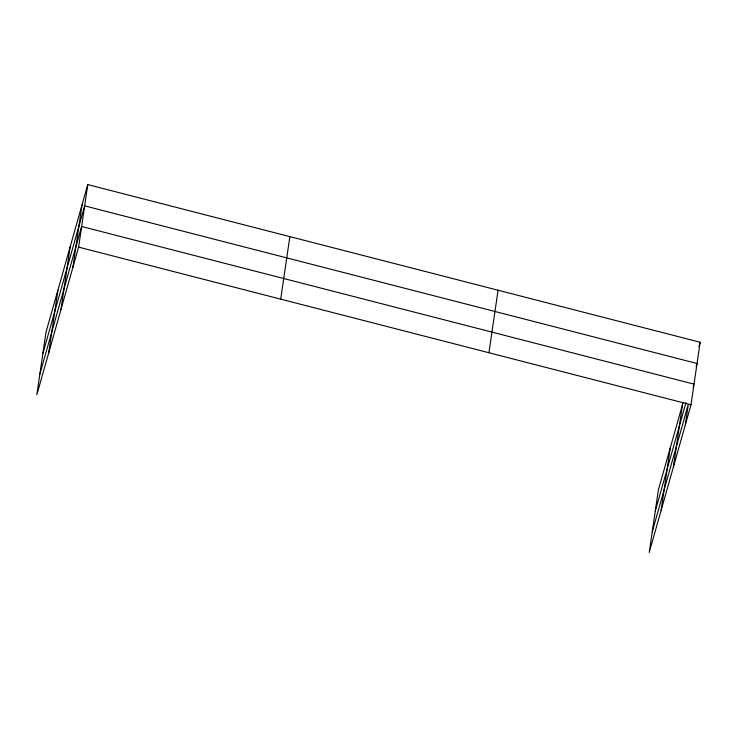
<?xml version="1.0" encoding="UTF-8"?>
<svg xmlns="http://www.w3.org/2000/svg" width="737" height="737" viewBox="0 0 737 737"><rect width="100%" height="100%" fill="white"/><g stroke="black" fill="none" stroke-linecap="round" stroke-linejoin="round"><path stroke-width="1.11" d="M48.734 352.737L57.882 290.221M60.987 309.457L70.126 246.932M72.871 267.448L82.019 204.923M87.767 184.6L45.989 332.23L36.85 394.746L78.619 247.125L87.767 184.6L700.15 342.254L691.011 404.77L649.233 552.4L658.381 489.875L683.135 402.374M280.714 299.148L289.853 236.632M488.917 352.747L498.065 290.231M661.126 510.382L670.265 447.866M673.369 467.101L682.508 404.585M685.253 425.092L688.275 404.456L652.254 531.764M42.884 353.484L84.654 205.863L697.045 363.507L696.133 366.713M39.862 374.12L81.641 226.489L694.024 384.143M698.943 346.528L700.15 342.254M655.267 511.128L685.972 402.623M693.121 387.349L693.72 385.211M78.619 247.125L691.011 404.77"/></g></svg>
